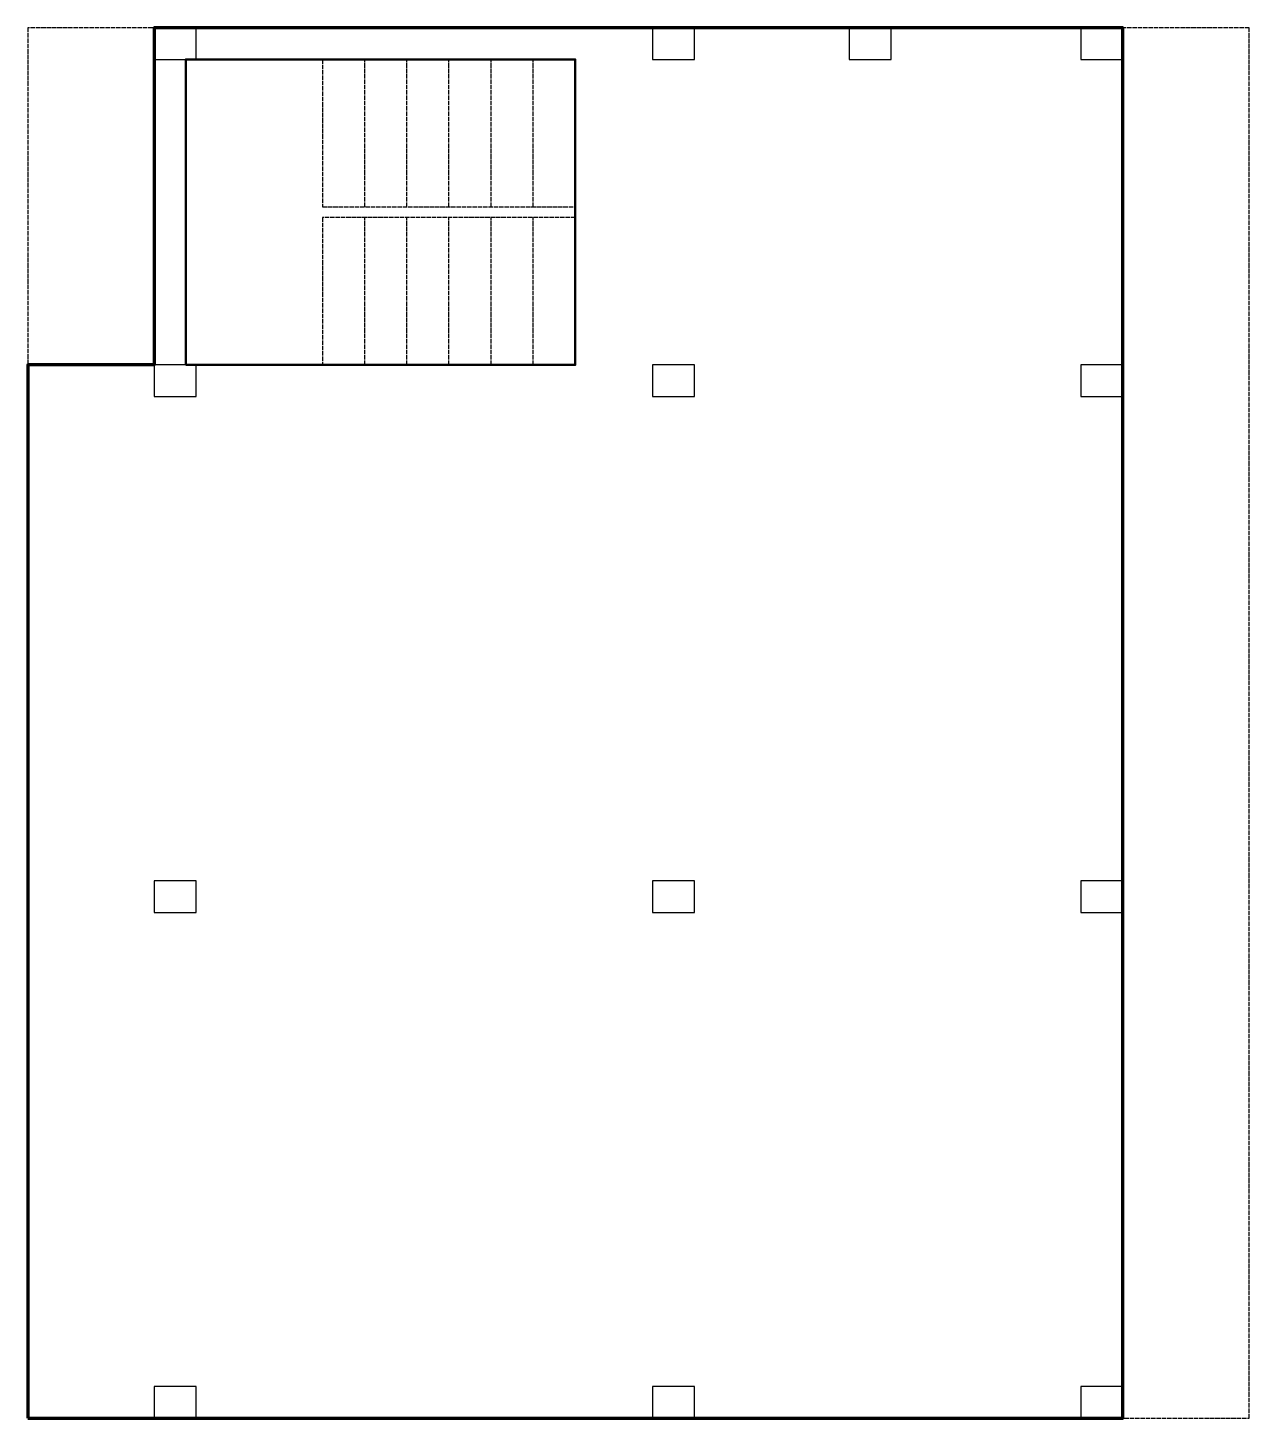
# Model space of a CAD drawing. Header units: inches. Extents: x 0 to 348, y 0 to 396.
import ezdxf

# ---------------------------------------------------------------- set-up
doc = ezdxf.new("R2010")
doc.units = ezdxf.units.IN
doc.header["$MEASUREMENT"] = 0
doc.linetypes.add('DASHED', pattern=[1.524, 1.27, -0.254])
for name, color, linetype in [('A-COLS', 7, 'Continuous'), ('A-COLS-NEW', 30, 'Continuous'), ('A-PLOT', 8, 'DASHED'), ('A-SLAB', 7, 'Continuous'), ('A-STAIR-BELOW', 6, 'DASHED'), ('A-STAIR-OPENING', 1, 'Continuous')]:
    doc.layers.add(name, color=color, linetype=linetype)

msp = doc.modelspace()

# ---------------------------------------------------------------- linework, layer by layer
at = {"layer": 'A-COLS'}
for points in [[(36, 387), (48, 387), (48, 396), (36, 396)], [(178, 387), (190, 387), (190, 396), (178, 396)], [(234, 387), (246, 387), (246, 396), (234, 396)], [(36, 291), (48, 291), (48, 300), (36, 300)], [(178, 291), (190, 291), (190, 300), (178, 300)], [(300, 291), (312, 291), (312, 300), (300, 300)], [(36, 144), (48, 144), (48, 153), (36, 153)], [(178, 144), (190, 144), (190, 153), (178, 153)], [(300, 144), (312, 144), (312, 153), (300, 153)], [(36, 0), (48, 0), (48, 9), (36, 9)], [(178, 0), (190, 0), (190, 9), (178, 9)], [(300, 0), (312, 0), (312, 9), (300, 9)]]:
    msp.add_lwpolyline(points, close=True, dxfattribs=at)
at = {"layer": 'A-COLS-NEW'}
msp.add_lwpolyline([(300, 387), (312, 387), (312, 396), (300, 396)], close=True, dxfattribs=at)
at = {"layer": 'A-PLOT'}
msp.add_lwpolyline([(0, 0), (348, 0), (348, 396), (0, 396)], close=True, dxfattribs=at)
at = {"layer": 'A-SLAB', "lineweight": 70}
msp.add_lwpolyline([(0, 0), (312, 0), (312, 396), (36, 396), (36, 300), (0, 300)], close=True, dxfattribs=at)
at = {"layer": 'A-STAIR-BELOW'}
for p, q in [((96, 345), (96, 387)), ((108, 345), (108, 387)), ((120, 345), (120, 387)), ((132, 345), (132, 387)), ((144, 345), (144, 387)), ((96, 300), (96, 342)), ((108, 300), (108, 342)), ((120, 300), (120, 342)), ((132, 300), (132, 342)), ((144, 300), (144, 342))]:
    msp.add_line(p, q, dxfattribs=at)
for points in [[(84, 345), (156, 345), (156, 387), (84, 387)], [(84, 300), (156, 300), (156, 342), (84, 342)]]:
    msp.add_lwpolyline(points, close=True, dxfattribs=at)
at = {"layer": 'A-STAIR-OPENING', "lineweight": 50}
msp.add_lwpolyline([(45, 300), (156, 300), (156, 387), (45, 387)], close=True, dxfattribs=at)

doc.saveas('drawing.dxf')
